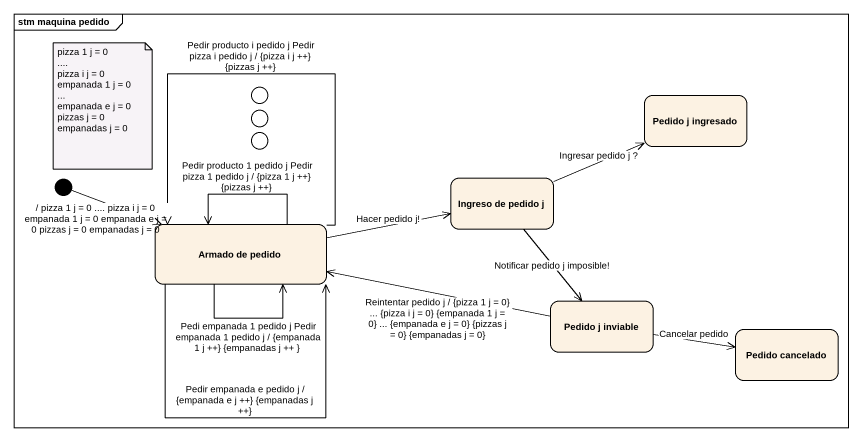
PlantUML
@startuml
mainframe stm maquina pedido
hide empty description
state entry1 <<choice>>
state "Pedido j ingresado" as Pedido_j_ingresado
state entry2 <<choice>>
state entry3 <<choice>>
state "Ingreso de pedido j" as Ingreso_de_pedido_j
state "Armado de pedido" as Armado_de_pedido
state "Pedido j inviable" as Pedido_j_inviable
state "Pedido cancelado" as Pedido_cancelado
[*] -right-> Armado_de_pedido : / pizza 1 j = 0 .... pizza i j = 0 empanada 1 j = 0 empanada e j = 0 pizzas j = 0 empanadas j = 0
Ingreso_de_pedido_j -right-> Pedido_j_ingresado : Ingresar pedido j ?
Ingreso_de_pedido_j --> Pedido_j_inviable : Notificar pedido j imposible!
Armado_de_pedido -right-> Ingreso_de_pedido_j : Hacer pedido j!
Armado_de_pedido --> Armado_de_pedido : Pedir producto 1 pedido j Pedir pizza 1 pedido j / {pizza 1 j ++} {pizzas j ++}
Armado_de_pedido --> Armado_de_pedido : Pedir producto i pedido j Pedir pizza i pedido j / {pizza i j ++} {pizzas j ++}
Armado_de_pedido --> Armado_de_pedido : Pedi empanada 1 pedido j Pedir empanada 1 pedido j / {empanada 1 j ++} {empanadas j ++ }
Armado_de_pedido --> Armado_de_pedido : Pedir empanada e pedido j / {empanada e j ++} {empanadas j ++}
Pedido_j_inviable -left-> Armado_de_pedido : Reintentar pedido j / {pizza 1 j = 0} ... {pizza i j = 0} {empanada 1 j = 0} ... {empanada e j = 0} {pizzas j = 0} {empanadas j = 0}
Pedido_j_inviable -right-> Pedido_cancelado : Cancelar pedido
note as N1
  pizza 1 j = 0
  ~....
  pizza i j = 0
  empanada 1 j = 0
  ~...
  empanada e j = 0
  pizzas j = 0
  empanadas j = 0
end note
@enduml
